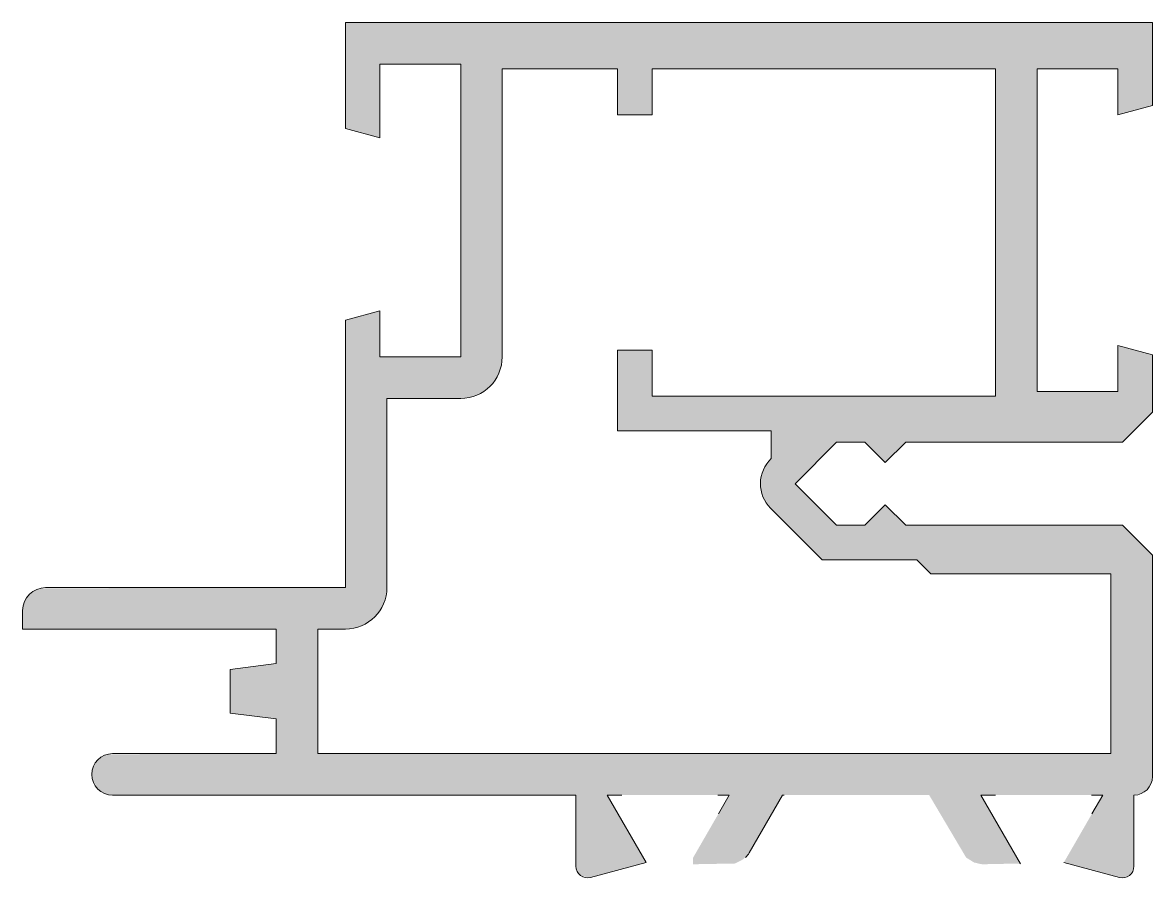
# Model space of a CAD drawing. Header units: metres. Extents: x -49 to 0, y -37.1 to 0.
import ezdxf

# ---------------------------------------------------------------- set-up
doc = ezdxf.new("R2010")
doc.units = ezdxf.units.M
doc.layers.add('A-DETL-GENF', color=92, linetype='Continuous', lineweight=18)

# ---------------------------------------------------------------- blocks, each defined once
blk = doc.blocks.new('31 Solarlux p_04 - 31Solarlux p_04-4741231-00_0 Basismaterialen')
at = {"layer": 'A-DETL-GENF'}
h = blk.add_hatch(color=256, dxfattribs=at)
h.paths.add_polyline_path([(-49, -25.5), (-49, -26.3), (-38, -26.3), (-38, -27.8), (-40, -28.05), (-40, -29.95), (-38, -30.2), (-38, -31.7), (-45.333, -31.731), (-45.55, -31.821), (-45.736, -31.964), (-45.879, -32.15), (-45.969, -32.367), (-46, -32.6), (-45.969, -32.833), (-45.879, -33.05), (-45.736, -33.236), (-45.55, -33.379), (-45.333, -33.469), (-45.1, -33.5), (-25, -33.5), (-24.983, -36.719), (-24.854, -36.943), (-24.75, -37.022), (-24.371, -37.072), (-21.957, -36.426), (-23.646, -33.5), (-18.354, -33.5), (-19.925, -36.222), (-19.925, -36.5), (-18.095, -36.466), (-17.779, -36.308), (-17.571, -36.109), (-17.413, -35.87), (-16.044, -33.5), (-9.681, -33.5), (-8.079, -36.207), (-7.734, -36.423), (-7.446, -36.49), (-7.371, -36.5), (-5.734, -36.466), (-7.446, -33.5), (-2.154, -33.5), (-3.843, -36.426), (-1.3, -37.089), (-1.05, -37.022), (-0.817, -36.719), (-0.8, -36.589), (-0.8, -33.5), (-0.4, -33.393), (-0.234, -33.266), (-0.027, -32.907), (0, -32.7), (0, -23.1), (-1.3, -21.8), (-10.7, -21.8), (-11.583, -20.917), (-12.466, -21.8), (-13.7, -21.8), (-15.5, -20), (-13.7, -18.2), (-12.466, -18.2), (-11.583, -19.083), (-10.7, -18.2), (-1.3, -18.2), (0, -16.9), (0, -14.402), (-1.5, -14), (-1.5, -16), (-5, -16), (-5, -2), (-1.5, -2), (-1.5, -4), (0, -3.598), (0, 0), (-35, 0), (-35, -4.598), (-33.5, -5), (-33.5, -1.8), (-30, -1.8), (-30, -14.5), (-33.5, -14.5), (-33.5, -12.5), (-35, -12.902), (-35, -24.5), (-48.259, -24.534), (-48.5, -24.634), (-48.707, -24.793), (-48.866, -25), (-48.966, -25.241)])
h.paths.add_polyline_path([(-36.2, -26.3), (-35, -26.3), (-34.534, -26.239), (-34.1, -26.059), (-33.727, -25.773), (-33.441, -25.4), (-33.261, -24.966), (-33.2, -24.5), (-33.2, -16.3), (-30, -16.3), (-29.534, -16.239), (-29.1, -16.059), (-28.727, -15.773), (-28.441, -15.4), (-28.261, -14.966), (-28.2, -14.326), (-28.2, -2), (-23.2, -2), (-23.2, -4), (-21.7, -4), (-21.7, -2), (-6.8, -2), (-6.8, -16.2), (-21.7, -16.2), (-21.7, -14.2), (-23.2, -14.2), (-23.2, -17.7), (-16.528, -17.7), (-16.528, -18.908), (-16.749, -19.17), (-16.905, -19.474), (-16.987, -19.807), (-16.993, -20.149), (-16.92, -20.483), (-16.773, -20.793), (-16.561, -21.061), (-14.321, -23.3), (-10.212, -23.3), (-9.612, -23.9), (-1.8, -23.9), (-1.8, -31.7), (-36.2, -31.7)])
for p, q in [((0, 0), (-35, 0)), ((-35, 0), (-35, -4.598)), ((0, -3.598), (0, 0)), ((-33.5, -5), (-33.5, -1.8)), ((-33.5, -1.8), (-30, -1.8)), ((-30, -1.8), (-30, -14.5)), ((-28.2, -14.5), (-28.2, -2)), ((-28.2, -2), (-23.2, -2)), ((-23.2, -2), (-23.2, -4)), ((-21.7, -4), (-21.7, -2)), ((-21.7, -2), (-6.8, -2)), ((-6.8, -2), (-6.8, -16.2)), ((-5, -16), (-5, -2)), ((-5, -2), (-1.5, -2)), ((-1.5, -2), (-1.5, -4)), ((-1.5, -4), (0, -3.598)), ((-23.2, -4), (-21.7, -4)), ((-35, -4.598), (-33.5, -5)), ((-33.5, -12.5), (-35, -12.902)), ((-33.5, -14.5), (-33.5, -12.5)), ((-35, -12.902), (-35, -24.5)), ((-21.7, -14.2), (-23.2, -14.2)), ((-23.2, -14.2), (-23.2, -17.7)), ((-21.7, -16.2), (-21.7, -14.2)), ((0, -14.402), (-1.5, -14)), ((-1.5, -14), (-1.5, -16)), ((-30, -14.5), (-33.5, -14.5)), ((0, -16.9), (0, -14.402)), ((-1.5, -16), (-5, -16)), ((-33.2, -24.5), (-33.2, -16.3)), ((-33.2, -16.3), (-30, -16.3)), ((-6.8, -16.2), (-21.7, -16.2)), ((-1.3, -18.2), (0, -16.9)), ((-23.2, -17.7), (-16.528, -17.7)), ((-16.528, -17.7), (-16.528, -18.908)), ((-15.5, -20), (-13.7, -18.2)), ((-13.7, -18.2), (-12.466, -18.2)), ((-12.466, -18.2), (-11.583, -19.083)), ((-11.583, -19.083), (-10.7, -18.2)), ((-10.7, -18.2), (-1.3, -18.2)), ((-13.7, -21.8), (-15.5, -20)), ((-16.561, -21.061), (-14.321, -23.3)), ((-11.583, -20.917), (-12.466, -21.8)), ((-10.7, -21.8), (-11.583, -20.917)), ((-12.466, -21.8), (-13.7, -21.8)), ((-1.3, -21.8), (-10.7, -21.8)), ((0, -23.1), (-1.3, -21.8)), ((-14.321, -23.3), (-10.212, -23.3)), ((-10.212, -23.3), (-9.612, -23.9)), ((0, -32.7), (0, -23.1)), ((-9.612, -23.9), (-1.8, -23.9)), ((-1.8, -23.9), (-1.8, -31.7)), ((-35, -24.5), (-48, -24.5)), ((-49, -25.5), (-49, -26.3)), ((-49, -26.3), (-47.8, -26.3)), ((-47.8, -26.3), (-38, -26.3)), ((-38, -26.3), (-38, -27.8)), ((-36.2, -31.7), (-36.2, -26.3)), ((-36.2, -26.3), (-35, -26.3)), ((-38, -27.8), (-40, -28.05)), ((-40, -28.05), (-40, -29.95)), ((-40, -29.95), (-38, -30.2)), ((-38, -30.2), (-38, -31.7)), ((-38, -31.7), (-45.1, -31.7)), ((-1.8, -31.7), (-36.2, -31.7)), ((-45.1, -33.5), (-25, -33.5)), ((-25, -33.5), (-25, -36.589)), ((-21.957, -36.426), (-23.646, -33.5)), ((-23.646, -33.5), (-23.006, -33.5)), ((-18.844, -33.5), (-18.354, -33.5)), ((-18.354, -33.5), (-18.825, -34.316)), ((-17.488, -36), (-16.044, -33.5)), ((-16.044, -33.5), (-15.969, -33.5)), ((-5.725, -36.482), (-7.446, -33.5)), ((-7.446, -33.5), (-6.806, -33.5)), ((-2.644, -33.5), (-2.154, -33.5)), ((-2.154, -33.5), (-2.625, -34.316)), ((-0.8, -36.589), (-0.8, -33.5)), ((-24.371, -37.072), (-21.957, -36.426)), ((-3.843, -36.426), (-1.429, -37.072))]:
    blk.add_line(p, q, dxfattribs=at)
for centre, radius, start, end in [((-30, -14.5), 1.8, 270, 0), ((-15.5, -20), 1.5, 133.2842, 225), ((-48, -25.5), 1, 90, 180), ((-35, -24.5), 1.8, 270, 0), ((-45.1, -32.6), 0.9, 90, 270), ((-0.8, -32.7), 0.8, 270, 0), ((-18.354, -35.5), 1, 315, 330), ((-24.5, -36.589), 0.5, 180, 285), ((-1.3, -36.589), 0.5, 255, 0)]:
    blk.add_arc(centre, radius, start, end, dxfattribs=at)

msp = doc.modelspace()

# ---------------------------------------------------------------- block references
msp.add_blockref('31 Solarlux p_04 - 31Solarlux p_04-4741231-00_0 Basismaterialen', (0, 0))

doc.saveas('drawing.dxf')
